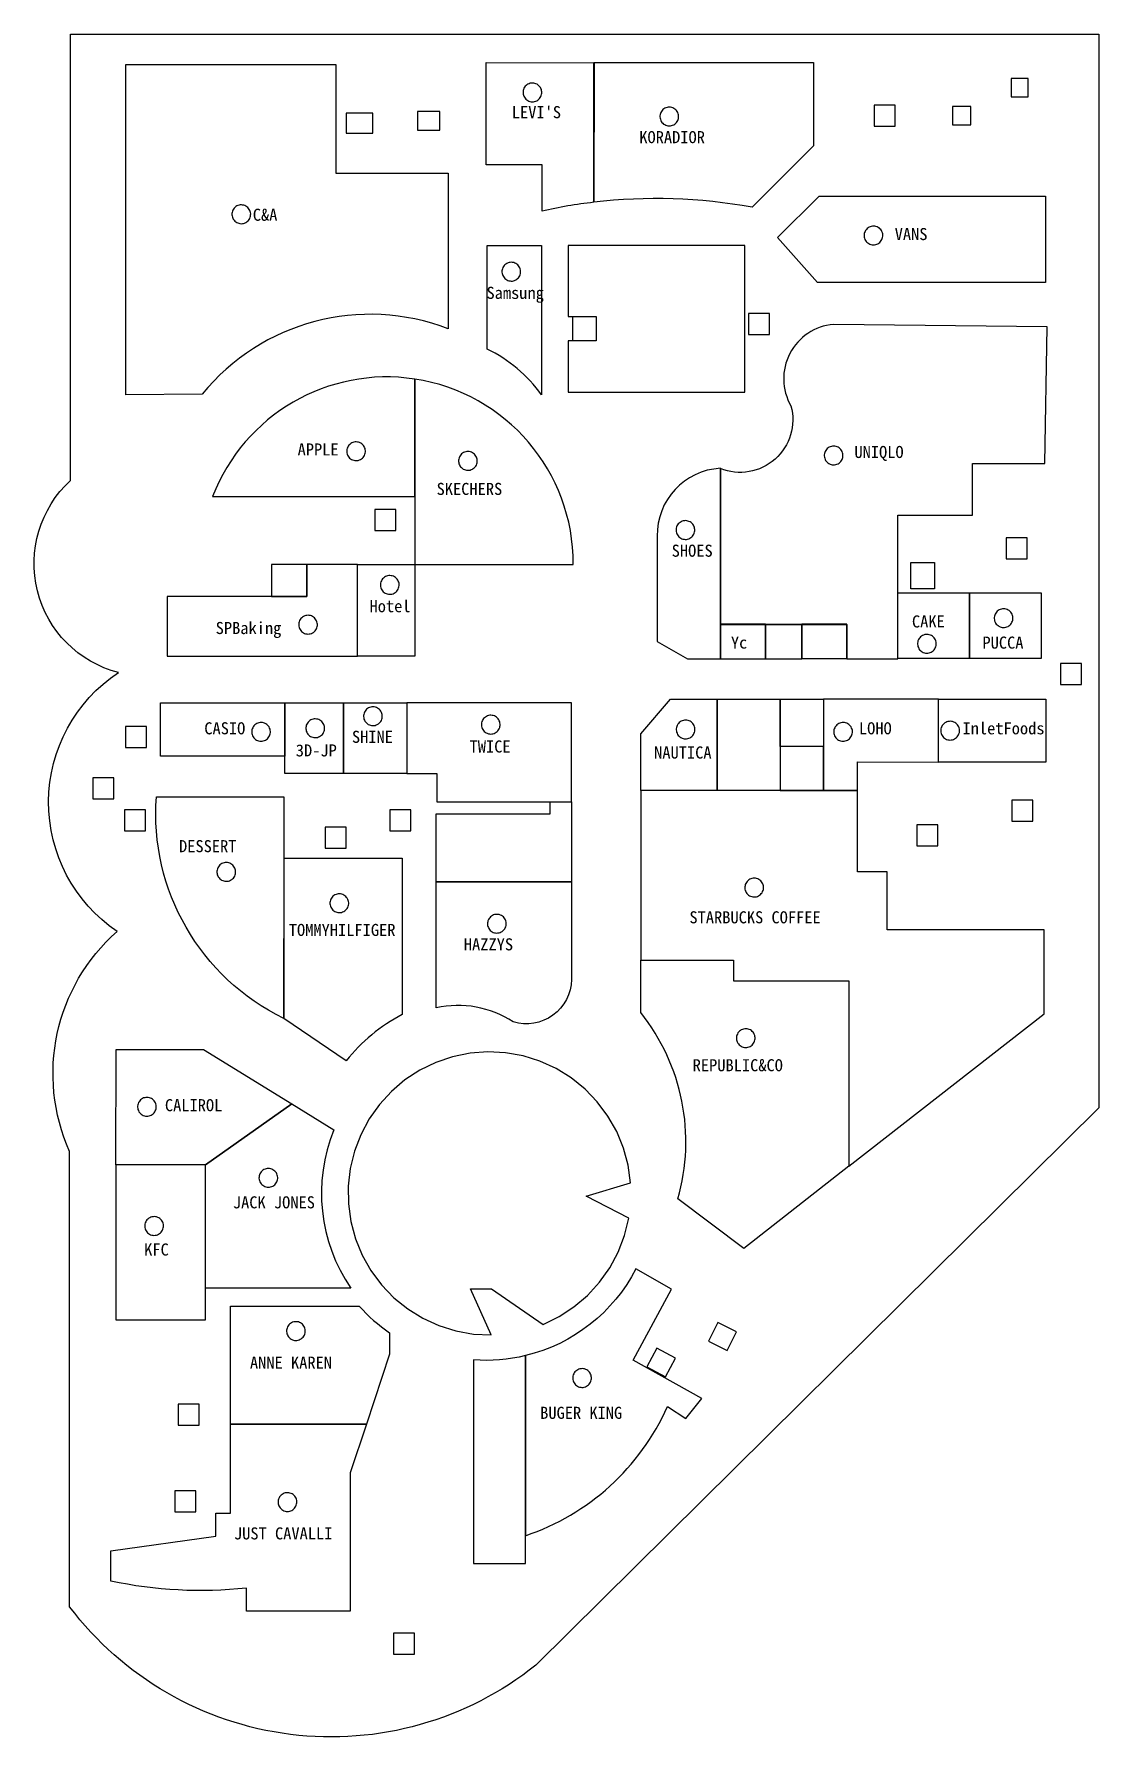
# Model space of a CAD drawing. Header units: millimetres. Extents: x 26 to 203, y -156 to 126.
import ezdxf

# ---------------------------------------------------------------- set-up
doc = ezdxf.new("R2010")
doc.units = ezdxf.units.MM
for name, color, linetype in [('10', 7, 'Continuous'), ('20', 7, 'Continuous'), ('30', 7, 'Continuous'), ('atm', 7, 'Continuous'), ('elevator', 7, 'Continuous'), ('exit', 7, 'Continuous'), ('icon', 7, 'Continuous'), ('wc', 7, 'Continuous')]:
    doc.layers.add(name, color=color, linetype=linetype)
doc.styles.get("Standard").update_dxf_attribs({"font": ''})
doc.styles.get('Standard').set_extended_font_data('SimSun')

msp = doc.modelspace()

# ---------------------------------------------------------------- linework, layer by layer
at = {"color": 254, "true_color": 0xf3ceb1}
for points in [[(94.73, 77.2, 0.323911), (53.94, 66.38), (41.28, 66.28), (41.28, 121.02), (76.11, 121.02), (76.11, 103.01), (94.73, 103.01)], [(118.85, 121.34), (155.32, 121.34), (155.32, 107.53), (145.11, 97.33, 0.075614), (118.85, 98.16)], [(139.85, 28.21), (160.8, 28.21), (160.8, 22.53), (169.28, 22.53), (169.28, 46.33), (181.66, 46.33), (181.66, 54.9), (193.66, 54.9), (194.04, 77.55), (158.61, 77.93, 0.54875), (151.56, 64.42, -0.620542), (139.85, 54.05)], [(89.18, 68.87), (89.18, 38.17), (115.47, 38.17, 0.371756)], [(139.85, 54.08, 0.404034), (129.38, 42.82), (129.38, 25.36), (134.4, 22.53), (139.85, 22.53)], [(87.09, -36.43, 0.101475), (77.79, -44.1), (67.49, -37.09), (67.51, -10.52), (87.09, -10.52)], [(92.71, -14.46), (115.16, -14.46), (115.16, -30.61, -0.50027), (105.51, -37.64, 0.201508), (92.71, -35.33)], [(54.5, -61.35), (68.77, -51.24), (75.77, -55.56, 0.251607), (78.56, -81.77), (54.5, -81.77)], [(79.98, -84.76, 0.059296), (85, -89.17), (85, -92.72), (81.15, -104.29), (58.63, -104.29), (58.63, -84.76)], [(98.93, -93.66), (98.93, -127.42), (107.53, -127.42), (107.53, -92.95, -0.078252)], [(78.45, -135.3), (61.28, -135.3), (61.28, -131.47, -0.079934), (38.76, -130.31), (38.76, -125.32), (56.19, -122.87), (56.19, -119.05), (58.63, -119.05), (58.63, -104.29), (81.15, -104.29), (78.45, -112.38)]]:
    msp.add_lwpolyline(points, format="xyb", close=True, dxfattribs=at)
at = {"color": 254, "true_color": 0xdedccc}
for points in [[(110.28, 104.38), (101.04, 104.38), (101.04, 121.31), (118.91, 121.26), (118.85, 98.16, 0.028401), (110.28, 96.7)], [(134.12, -103.39), (136.78, -100.07), (125.37, -93.71), (131.74, -81.92), (125.86, -78.56, -0.218295), (107.53, -92.95), (107.53, -122.79, 0.210033), (131.07, -101.4)]]:
    msp.add_lwpolyline(points, format="xyb", close=True, dxfattribs=at)
at = {"color": 254, "true_color": 0xf3ceb1}
for points in [[(155.95, 84.9), (149.33, 92.34), (156.25, 99.19), (193.76, 99.19), (193.76, 84.9)], [(181.16, 33.46), (193.05, 33.46), (193.05, 22.57), (181.16, 22.57)], [(47.02, 15.2), (67.63, 15.2), (67.63, 6.41), (47.02, 6.41)], [(77.35, 15.2), (87.85, 15.2), (87.85, 3.52), (77.35, 3.52)], [(87.85, 15.2), (87.85, 3.52), (92.84, 3.52), (92.84, -1.2), (115.16, -1.2), (115.16, 15.2)], [(139.35, 15.81), (139.35, 0.68), (126.66, 0.68), (126.66, 10.09), (131.57, 15.81)], [(162.6, 0.68), (162.6, 5.46), (176.02, 5.39), (176.02, 15.81), (156.95, 15.81), (156.95, 0.68)]]:
    msp.add_lwpolyline(points, close=True, dxfattribs=at)
at = {"color": 254, "true_color": 0xc5dfc6}
for points in [[(101.19, 73.83), (101.19, 90.99), (110.2, 90.99), (110.2, 66.26, 0.123723)], [(55.66, 49.4), (89.18, 49.4), (89.18, 68.87, 0.352125)]]:
    msp.add_lwpolyline(points, format="xyb", close=True, dxfattribs=at)
at = {"color": 254, "true_color": 0xf3d1cf}
for points in [[(48.14, 22.94), (79.66, 22.94), (79.66, 38.17), (71.28, 38.17), (71.28, 32.82), (48.14, 32.82)], [(169.28, 33.46), (181.16, 33.46), (181.16, 22.57), (169.28, 22.57)], [(39.61, -61.36), (39.68, -42.22), (54.13, -42.22), (68.77, -51.25), (54.5, -61.36)], [(54.5, -61.36), (39.61, -61.36), (39.61, -87.04), (54.5, -87.04)]]:
    msp.add_lwpolyline(points, close=True, dxfattribs=at)
at = {"color": 254, "true_color": 0xc3dcf1}
for points in [[(65.41, 32.82), (71.28, 32.82), (71.28, 38.17), (65.41, 38.17)], [(79.66, 38.17), (89.18, 38.17), (89.18, 22.94), (79.66, 22.94)], [(176.02, 15.81), (193.81, 15.81), (193.81, 5.39), (176.02, 5.39)], [(149.78, 0.68), (156.95, 0.68), (156.95, 8), (149.78, 8)]]:
    msp.add_lwpolyline(points, close=True, dxfattribs=at)
at = {"color": 254, "true_color": 0xd3d6f3}
for points in [[(139.85, 22.53), (147.33, 22.53), (147.33, 28.25), (139.85, 28.25)], [(153.36, 22.57), (160.8, 22.57), (160.8, 28.25), (153.36, 28.25)], [(67.63, 15.2), (77.35, 15.2), (77.35, 3.52), (67.63, 3.52)]]:
    msp.add_lwpolyline(points, close=True, dxfattribs=at)
at = {"color": 254, "true_color": 0xdedccc}
for points in [[(147.33, 22.53), (153.36, 22.53), (153.36, 28.21), (147.33, 28.21)], [(139.35, 15.81), (149.78, 15.81), (149.78, 0.68), (139.35, 0.68)], [(126.66, -27.44), (142.03, -27.44), (142.03, -30.87), (161.18, -30.87), (161.18, -61.57), (193.53, -36.29), (193.53, -22.38), (167.51, -22.38), (167.51, -12.81), (162.6, -12.81), (162.6, 0.68), (126.66, 0.68)], [(115.16, -14.46), (92.71, -14.46), (92.71, -3.17), (111.61, -3.17), (111.61, -1.21), (115.16, -1.2)]]:
    msp.add_lwpolyline(points, close=True, dxfattribs=at)
at = {"color": 41}
msp.add_lwpolyline([(156.95, 8), (149.78, 8), (149.78, 15.81), (156.95, 15.81)], close=True, dxfattribs=at)
at = {"color": 254, "true_color": 0xf3d1cf}
msp.add_lwpolyline([(67.49, -37.09, -0.30731), (46.33, -0.34), (67.49, -0.34)], format="xyb", close=True, dxfattribs=at)
at = {"color": 254, "true_color": 0xd3d6f3}
msp.add_lwpolyline([(142.03, -30.87), (161.18, -30.87), (161.18, -61.57), (143.75, -75.2), (132.81, -66.99, 0.242172), (126.66, -36.11), (126.66, -27.44), (142.03, -27.44)], format="xyb", close=True, dxfattribs=at)
at = {"layer": '10', "color": 7, "true_color": 0xefefef}
msp.add_lwpolyline([(202.63, 126.04), (202.63, -51.87), (109.26, -144.22, -0.422502), (31.95, -134.56), (31.95, -59.11, -0.328469), (39.83, -22.65, -0.53549), (40.06, 20.24, -0.595456), (32.1, 52.06), (32.1, 126.04)], format="xyb", close=True, dxfattribs=at)
at = {"layer": '20', "color": 0}
msp.add_lwpolyline([(114.64, 75.23), (114.64, 66.68), (143.89, 66.68), (143.89, 91), (114.64, 91), (114.64, 79.25), (119.26, 79.25), (119.26, 75.23)], close=True, dxfattribs=at)
at = {"layer": '30', "color": 255}
msp.add_lwpolyline([(113.1, -86.48), (115.57, -84.88), (117.81, -82.97), (119.8, -80.8), (121.51, -78.4), (122.9, -75.8), (123.95, -73.05), (124.65, -70.19), (117.6, -66.52), (124.94, -64.32), (124.54, -61.41), (123.78, -58.56), (122.66, -55.84), (121.21, -53.28), (119.45, -50.91), (117.41, -48.79), (115.12, -46.94), (112.62, -45.39), (109.94, -44.17), (107.13, -43.29), (104.23, -42.78), (101.29, -42.63), (98.35, -42.85), (95.46, -43.43), (92.67, -44.37), (90.03, -45.66), (87.56, -47.27), (85.31, -49.17), (83.32, -51.34), (81.62, -53.74), (80.23, -56.34), (79.18, -59.09), (78.48, -61.95), (78.15, -64.88), (78.18, -67.82), (78.58, -70.74), (79.35, -73.58), (80.47, -76.3), (81.92, -78.87), (83.67, -81.23), (85.72, -83.35), (88.01, -85.2), (90.51, -86.75), (93.19, -87.97), (96, -88.85), (98.9, -89.37), (101.84, -89.52), (98.44, -81.91), (101.92, -81.91), (110.45, -87.77)], close=True, dxfattribs=at)
at = {"layer": 'atm', "color": 41}
for points in [[(178.37, 111.02), (181.38, 111.02), (181.38, 114.04), (178.37, 114.04)], [(171.43, 38.45), (175.37, 38.45), (175.37, 34.12), (171.43, 34.12)], [(35.78, -0.7), (39.26, -0.7), (39.26, 2.78), (35.78, 2.78)]]:
    msp.add_lwpolyline(points, close=True, dxfattribs=at)
at = {"layer": 'elevator', "color": 41}
for points in [[(77.8, 109.64), (82.24, 109.64), (82.24, 112.91), (77.8, 112.91)], [(144.51, 76.25), (147.99, 76.25), (147.99, 79.73), (144.51, 79.73)], [(82.56, 43.8), (86.04, 43.8), (86.04, 47.27), (82.56, 47.27)], [(41.24, 7.84), (44.71, 7.84), (44.71, 11.31), (41.24, 11.31)], [(49.4, -118.84), (52.88, -118.84), (52.88, -115.36), (49.4, -115.36)]]:
    msp.add_lwpolyline(points, close=True, dxfattribs=at)
at = {"layer": 'exit', "color": 41}
for points in [[(165.38, 110.79), (168.86, 110.79), (168.86, 114.27), (165.38, 114.27)], [(115.39, 79.25), (119.26, 79.25), (119.26, 75.23), (115.39, 75.23)], [(196.27, 18.26), (199.74, 18.26), (199.74, 21.73), (196.27, 21.73)], [(41.05, -5.97), (44.53, -5.97), (44.53, -2.49), (41.05, -2.49)], [(74.31, -8.87), (77.79, -8.87), (77.79, -5.4), (74.31, -5.4)], [(172.41, -8.5), (175.89, -8.5), (175.89, -5.02), (172.41, -5.02)], [(137.87, -90.57), (140.98, -92.12), (142.54, -89.01), (139.42, -87.46)], [(85.65, -142.41), (89.13, -142.41), (89.13, -138.93), (85.65, -138.93)]]:
    msp.add_lwpolyline(points, close=True, dxfattribs=at)
at = {"layer": 'icon', "color": 1}
for points in [[(110.01, 117.19), (109.89, 117.35), (109.76, 117.49), (109.61, 117.62), (109.45, 117.72), (109.27, 117.81), (109.09, 117.87), (108.9, 117.91), (108.7, 117.92), (108.51, 117.92), (108.32, 117.88), (108.13, 117.82), (107.95, 117.74), (107.79, 117.64), (107.64, 117.52), (107.5, 117.38), (107.38, 117.22), (107.29, 117.05), (107.21, 116.87), (107.16, 116.68), (107.14, 116.49), (107.13, 116.3), (107.16, 116.1), (107.2, 115.91), (107.27, 115.73), (107.36, 115.56), (107.47, 115.4), (107.61, 115.26), (107.75, 115.13), (107.92, 115.02), (108.09, 114.94), (108.28, 114.87), (108.47, 114.83), (108.66, 114.82), (108.86, 114.83), (109.05, 114.86), (109.24, 114.92), (109.41, 115), (109.58, 115.1), (109.73, 115.23), (109.87, 115.37), (109.98, 115.52), (110.08, 115.69), (110.15, 115.87), (110.2, 116.06), (110.23, 116.25), (110.23, 116.45), (110.21, 116.64), (110.17, 116.83), (110.1, 117.01)], [(132.7, 113.19), (132.59, 113.35), (132.46, 113.5), (132.31, 113.62), (132.15, 113.73), (131.97, 113.81), (131.79, 113.88), (131.6, 113.92), (131.4, 113.93), (131.21, 113.92), (131.02, 113.89), (130.83, 113.83), (130.65, 113.75), (130.49, 113.65), (130.33, 113.52), (130.2, 113.38), (130.08, 113.23), (129.99, 113.06), (129.91, 112.88), (129.86, 112.69), (129.83, 112.5), (129.83, 112.3), (129.85, 112.11), (129.9, 111.92), (129.97, 111.74), (130.06, 111.56), (130.17, 111.4), (130.3, 111.26), (130.45, 111.13), (130.62, 111.03), (130.79, 110.94), (130.98, 110.88), (131.17, 110.84), (131.36, 110.83), (131.56, 110.84), (131.75, 110.87), (131.93, 110.93), (132.11, 111.01), (132.28, 111.11), (132.43, 111.23), (132.57, 111.37), (132.68, 111.53), (132.78, 111.7), (132.85, 111.88), (132.9, 112.07), (132.93, 112.26), (132.93, 112.45), (132.91, 112.65), (132.87, 112.84), (132.8, 113.02)], [(61.74, 96.99), (61.63, 97.15), (61.49, 97.29), (61.35, 97.42), (61.18, 97.53), (61.01, 97.61), (60.82, 97.67), (60.63, 97.71), (60.44, 97.73), (60.24, 97.72), (60.05, 97.68), (59.86, 97.63), (59.69, 97.55), (59.52, 97.44), (59.37, 97.32), (59.23, 97.18), (59.12, 97.02), (59.02, 96.86), (58.95, 96.67), (58.89, 96.49), (58.87, 96.29), (58.87, 96.1), (58.89, 95.9), (58.93, 95.72), (59, 95.53), (59.09, 95.36), (59.21, 95.2), (59.34, 95.06), (59.49, 94.93), (59.65, 94.82), (59.83, 94.74), (60.01, 94.68), (60.2, 94.64), (60.4, 94.62), (60.59, 94.63), (60.78, 94.67), (60.97, 94.72), (61.15, 94.8), (61.31, 94.91), (61.46, 95.03), (61.6, 95.17), (61.72, 95.33), (61.81, 95.5), (61.89, 95.68), (61.94, 95.86), (61.96, 96.06), (61.97, 96.25), (61.94, 96.45), (61.9, 96.64), (61.83, 96.82)], [(166.56, 93.48), (166.45, 93.63), (166.32, 93.78), (166.17, 93.91), (166.01, 94.01), (165.83, 94.1), (165.65, 94.16), (165.46, 94.2), (165.26, 94.21), (165.07, 94.2), (164.87, 94.17), (164.69, 94.11), (164.51, 94.03), (164.34, 93.93), (164.19, 93.81), (164.06, 93.67), (163.94, 93.51), (163.84, 93.34), (163.77, 93.16), (163.72, 92.97), (163.69, 92.78), (163.69, 92.58), (163.71, 92.39), (163.76, 92.2), (163.83, 92.02), (163.92, 91.85), (164.03, 91.69), (164.16, 91.54), (164.31, 91.42), (164.47, 91.31), (164.65, 91.23), (164.83, 91.16), (165.02, 91.12), (165.22, 91.11), (165.41, 91.12), (165.61, 91.15), (165.79, 91.21), (165.97, 91.29), (166.14, 91.39), (166.29, 91.52), (166.42, 91.66), (166.54, 91.81), (166.64, 91.98), (166.71, 92.16), (166.76, 92.35), (166.79, 92.54), (166.79, 92.74), (166.77, 92.93), (166.72, 93.12), (166.65, 93.3)], [(99.32, 56.12), (99.21, 56.28), (99.08, 56.43), (98.93, 56.55), (98.76, 56.66), (98.59, 56.75), (98.4, 56.81), (98.21, 56.85), (98.02, 56.86), (97.82, 56.85), (97.63, 56.82), (97.45, 56.76), (97.27, 56.68), (97.1, 56.58), (96.95, 56.46), (96.81, 56.32), (96.7, 56.16), (96.6, 55.99), (96.53, 55.81), (96.48, 55.62), (96.45, 55.43), (96.45, 55.23), (96.47, 55.04), (96.51, 54.85), (96.58, 54.67), (96.68, 54.5), (96.79, 54.34), (96.92, 54.19), (97.07, 54.07), (97.23, 53.96), (97.41, 53.87), (97.59, 53.81), (97.78, 53.77), (97.98, 53.76), (98.17, 53.77), (98.36, 53.8), (98.55, 53.86), (98.73, 53.94), (98.89, 54.04), (99.04, 54.16), (99.18, 54.3), (99.3, 54.46), (99.39, 54.63), (99.47, 54.81), (99.52, 55), (99.55, 55.19), (99.55, 55.39), (99.53, 55.58), (99.48, 55.77), (99.41, 55.95)], [(159.95, 57.03), (159.84, 57.19), (159.71, 57.33), (159.56, 57.46), (159.4, 57.56), (159.22, 57.65), (159.04, 57.71), (158.85, 57.75), (158.65, 57.77), (158.46, 57.76), (158.26, 57.72), (158.08, 57.66), (157.9, 57.58), (157.73, 57.48), (157.58, 57.36), (157.45, 57.22), (157.33, 57.06), (157.23, 56.89), (157.16, 56.71), (157.11, 56.52), (157.08, 56.33), (157.08, 56.14), (157.1, 55.94), (157.15, 55.75), (157.22, 55.57), (157.31, 55.4), (157.42, 55.24), (157.55, 55.1), (157.7, 54.97), (157.86, 54.86), (158.04, 54.78), (158.22, 54.71), (158.41, 54.68), (158.61, 54.66), (158.8, 54.67), (159, 54.7), (159.18, 54.76), (159.36, 54.84), (159.53, 54.94), (159.68, 55.07), (159.81, 55.21), (159.93, 55.36), (160.03, 55.53), (160.1, 55.71), (160.15, 55.9), (160.18, 56.09), (160.18, 56.29), (160.16, 56.48), (160.11, 56.67), (160.04, 56.86)], [(135.38, 44.67), (135.27, 44.83), (135.14, 44.97), (134.99, 45.1), (134.83, 45.21), (134.65, 45.29), (134.47, 45.35), (134.28, 45.39), (134.08, 45.41), (133.89, 45.4), (133.69, 45.36), (133.51, 45.31), (133.33, 45.23), (133.17, 45.12), (133.01, 45), (132.88, 44.86), (132.76, 44.71), (132.66, 44.54), (132.59, 44.36), (132.54, 44.17), (132.51, 43.97), (132.51, 43.78), (132.53, 43.59), (132.58, 43.4), (132.65, 43.21), (132.74, 43.04), (132.85, 42.88), (132.98, 42.74), (133.13, 42.61), (133.29, 42.51), (133.47, 42.42), (133.65, 42.36), (133.85, 42.32), (134.04, 42.3), (134.23, 42.31), (134.43, 42.35), (134.61, 42.4), (134.79, 42.49), (134.96, 42.59), (135.11, 42.71), (135.24, 42.85), (135.36, 43.01), (135.46, 43.18), (135.53, 43.36), (135.58, 43.54), (135.61, 43.74), (135.61, 43.93), (135.59, 44.13), (135.54, 44.32), (135.47, 44.5)], [(86.36, 35.57), (86.25, 35.73), (86.11, 35.87), (85.97, 36), (85.8, 36.11), (85.63, 36.19), (85.44, 36.25), (85.25, 36.29), (85.06, 36.31), (84.86, 36.3), (84.67, 36.26), (84.48, 36.21), (84.31, 36.13), (84.14, 36.02), (83.99, 35.9), (83.85, 35.76), (83.74, 35.6), (83.64, 35.44), (83.57, 35.25), (83.52, 35.07), (83.49, 34.87), (83.49, 34.68), (83.51, 34.48), (83.55, 34.3), (83.62, 34.11), (83.71, 33.94), (83.83, 33.78), (83.96, 33.64), (84.11, 33.51), (84.27, 33.4), (84.45, 33.32), (84.63, 33.26), (84.82, 33.22), (85.02, 33.2), (85.21, 33.21), (85.4, 33.25), (85.59, 33.3), (85.77, 33.38), (85.93, 33.49), (86.08, 33.61), (86.22, 33.75), (86.34, 33.91), (86.43, 34.08), (86.51, 34.26), (86.56, 34.44), (86.58, 34.64), (86.59, 34.83), (86.57, 35.03), (86.52, 35.22), (86.45, 35.4)], [(188.14, 30.07), (188.03, 30.22), (187.89, 30.37), (187.75, 30.5), (187.58, 30.6), (187.41, 30.69), (187.22, 30.75), (187.03, 30.79), (186.84, 30.8), (186.64, 30.79), (186.45, 30.76), (186.26, 30.7), (186.09, 30.62), (185.92, 30.52), (185.77, 30.4), (185.63, 30.26), (185.52, 30.1), (185.42, 29.93), (185.35, 29.75), (185.29, 29.56), (185.27, 29.37), (185.27, 29.17), (185.29, 28.98), (185.33, 28.79), (185.4, 28.61), (185.49, 28.44), (185.61, 28.28), (185.74, 28.13), (185.89, 28.01), (186.05, 27.9), (186.23, 27.82), (186.41, 27.75), (186.6, 27.71), (186.8, 27.7), (186.99, 27.71), (187.18, 27.74), (187.37, 27.8), (187.55, 27.88), (187.71, 27.98), (187.86, 28.11), (188, 28.25), (188.12, 28.4), (188.21, 28.57), (188.29, 28.75), (188.34, 28.94), (188.36, 29.13), (188.37, 29.33), (188.34, 29.52), (188.3, 29.71), (188.23, 29.89)], [(83.57, 13.82), (83.45, 13.98), (83.32, 14.12), (83.17, 14.25), (83.01, 14.35), (82.84, 14.44), (82.65, 14.5), (82.46, 14.54), (82.27, 14.56), (82.07, 14.55), (81.88, 14.51), (81.69, 14.45), (81.52, 14.37), (81.35, 14.27), (81.2, 14.15), (81.06, 14.01), (80.95, 13.85), (80.85, 13.68), (80.77, 13.5), (80.72, 13.31), (80.7, 13.12), (80.69, 12.93), (80.72, 12.73), (80.76, 12.54), (80.83, 12.36), (80.92, 12.19), (81.04, 12.03), (81.17, 11.89), (81.32, 11.76), (81.48, 11.65), (81.65, 11.57), (81.84, 11.5), (82.03, 11.47), (82.22, 11.45), (82.42, 11.46), (82.61, 11.49), (82.8, 11.55), (82.97, 11.63), (83.14, 11.73), (83.29, 11.86), (83.43, 12), (83.54, 12.15), (83.64, 12.32), (83.71, 12.5), (83.77, 12.69), (83.79, 12.88), (83.8, 13.08), (83.77, 13.27), (83.73, 13.46), (83.66, 13.64)], [(103.11, 12.42), (103, 12.58), (102.86, 12.72), (102.72, 12.85), (102.55, 12.96), (102.38, 13.04), (102.19, 13.1), (102, 13.14), (101.81, 13.16), (101.61, 13.15), (101.42, 13.11), (101.23, 13.06), (101.06, 12.98), (100.89, 12.87), (100.74, 12.75), (100.6, 12.61), (100.49, 12.46), (100.39, 12.29), (100.32, 12.11), (100.26, 11.92), (100.24, 11.72), (100.23, 11.53), (100.26, 11.34), (100.3, 11.15), (100.37, 10.96), (100.46, 10.79), (100.58, 10.63), (100.71, 10.49), (100.86, 10.36), (101.02, 10.26), (101.19, 10.17), (101.38, 10.11), (101.57, 10.07), (101.76, 10.05), (101.96, 10.06), (102.15, 10.1), (102.34, 10.15), (102.52, 10.24), (102.68, 10.34), (102.83, 10.46), (102.97, 10.6), (103.09, 10.76), (103.18, 10.93), (103.26, 11.11), (103.31, 11.29), (103.33, 11.49), (103.34, 11.68), (103.31, 11.88), (103.27, 12.07), (103.2, 12.25)], [(135.41, 11.62), (135.3, 11.78), (135.17, 11.92), (135.02, 12.05), (134.85, 12.16), (134.68, 12.24), (134.49, 12.31), (134.3, 12.35), (134.11, 12.36), (133.91, 12.35), (133.72, 12.32), (133.54, 12.26), (133.36, 12.18), (133.19, 12.08), (133.04, 11.95), (132.9, 11.81), (132.79, 11.66), (132.69, 11.49), (132.62, 11.31), (132.57, 11.12), (132.54, 10.93), (132.54, 10.73), (132.56, 10.54), (132.6, 10.35), (132.67, 10.17), (132.77, 9.99), (132.88, 9.83), (133.01, 9.69), (133.16, 9.56), (133.32, 9.46), (133.5, 9.37), (133.68, 9.31), (133.87, 9.27), (134.07, 9.26), (134.26, 9.26), (134.45, 9.3), (134.64, 9.36), (134.82, 9.44), (134.98, 9.54), (135.14, 9.66), (135.27, 9.8), (135.39, 9.96), (135.48, 10.13), (135.56, 10.31), (135.61, 10.5), (135.64, 10.69), (135.64, 10.88), (135.62, 11.08), (135.57, 11.27), (135.5, 11.45)], [(161.53, 11.22), (161.42, 11.38), (161.29, 11.53), (161.14, 11.65), (160.97, 11.76), (160.8, 11.84), (160.61, 11.91), (160.42, 11.95), (160.23, 11.96), (160.03, 11.95), (159.84, 11.92), (159.66, 11.86), (159.48, 11.78), (159.31, 11.68), (159.16, 11.55), (159.03, 11.41), (158.91, 11.26), (158.81, 11.09), (158.74, 10.91), (158.69, 10.72), (158.66, 10.53), (158.66, 10.33), (158.68, 10.14), (158.73, 9.95), (158.79, 9.77), (158.89, 9.59), (159, 9.43), (159.13, 9.29), (159.28, 9.16), (159.44, 9.06), (159.62, 8.97), (159.8, 8.91), (159.99, 8.87), (160.19, 8.86), (160.38, 8.87), (160.57, 8.9), (160.76, 8.96), (160.94, 9.04), (161.1, 9.14), (161.26, 9.26), (161.39, 9.4), (161.51, 9.56), (161.6, 9.73), (161.68, 9.91), (161.73, 10.1), (161.76, 10.29), (161.76, 10.49), (161.74, 10.68), (161.69, 10.87), (161.62, 11.05)], [(179.28, 11.42), (179.16, 11.58), (179.03, 11.73), (178.88, 11.85), (178.72, 11.96), (178.55, 12.04), (178.36, 12.11), (178.17, 12.15), (177.98, 12.16), (177.78, 12.15), (177.59, 12.12), (177.4, 12.06), (177.22, 11.98), (177.06, 11.88), (176.91, 11.75), (176.77, 11.61), (176.65, 11.46), (176.56, 11.29), (176.48, 11.11), (176.43, 10.92), (176.41, 10.73), (176.4, 10.53), (176.43, 10.34), (176.47, 10.15), (176.54, 9.97), (176.63, 9.79), (176.75, 9.63), (176.88, 9.49), (177.03, 9.36), (177.19, 9.26), (177.36, 9.17), (177.55, 9.11), (177.74, 9.07), (177.93, 9.06), (178.13, 9.07), (178.32, 9.1), (178.51, 9.16), (178.68, 9.24), (178.85, 9.34), (179, 9.46), (179.14, 9.6), (179.25, 9.76), (179.35, 9.93), (179.42, 10.11), (179.48, 10.3), (179.5, 10.49), (179.51, 10.68), (179.48, 10.88), (179.44, 11.07), (179.37, 11.25)], [(59.25, -11.99), (59.13, -11.83), (59, -11.68), (58.85, -11.56), (58.69, -11.45), (58.52, -11.36), (58.33, -11.3), (58.14, -11.26), (57.95, -11.25), (57.75, -11.26), (57.56, -11.29), (57.37, -11.35), (57.2, -11.43), (57.03, -11.53), (56.88, -11.65), (56.74, -11.79), (56.63, -11.95), (56.53, -12.12), (56.46, -12.3), (56.4, -12.49), (56.38, -12.68), (56.37, -12.88), (56.4, -13.07), (56.44, -13.26), (56.51, -13.44), (56.6, -13.61), (56.72, -13.77), (56.85, -13.92), (57, -14.04), (57.16, -14.15), (57.33, -14.24), (57.52, -14.3), (57.71, -14.34), (57.9, -14.35), (58.1, -14.34), (58.29, -14.31), (58.48, -14.25), (58.65, -14.17), (58.82, -14.07), (58.97, -13.95), (59.11, -13.81), (59.22, -13.65), (59.32, -13.48), (59.4, -13.3), (59.45, -13.11), (59.47, -12.92), (59.48, -12.72), (59.45, -12.53), (59.41, -12.34), (59.34, -12.16)], [(146.78, -14.58), (146.67, -14.42), (146.54, -14.28), (146.39, -14.15), (146.23, -14.04), (146.05, -13.96), (145.87, -13.9), (145.67, -13.86), (145.48, -13.84), (145.29, -13.85), (145.09, -13.89), (144.91, -13.94), (144.73, -14.02), (144.56, -14.13), (144.41, -14.25), (144.28, -14.39), (144.16, -14.54), (144.06, -14.71), (143.99, -14.89), (143.94, -15.08), (143.91, -15.28), (143.91, -15.47), (143.93, -15.66), (143.98, -15.85), (144.05, -16.04), (144.14, -16.21), (144.25, -16.37), (144.38, -16.51), (144.53, -16.64), (144.69, -16.74), (144.87, -16.83), (145.05, -16.89), (145.24, -16.93), (145.44, -16.95), (145.63, -16.94), (145.83, -16.9), (146.01, -16.85), (146.19, -16.76), (146.36, -16.66), (146.51, -16.54), (146.64, -16.4), (146.76, -16.24), (146.86, -16.07), (146.93, -15.89), (146.98, -15.71), (147.01, -15.51), (147.01, -15.32), (146.99, -15.12), (146.94, -14.93), (146.87, -14.75)], [(77.99, -17.17), (77.88, -17.01), (77.75, -16.87), (77.6, -16.74), (77.43, -16.64), (77.26, -16.55), (77.07, -16.49), (76.88, -16.45), (76.69, -16.44), (76.49, -16.45), (76.3, -16.48), (76.12, -16.54), (75.94, -16.62), (75.77, -16.72), (75.62, -16.84), (75.49, -16.98), (75.37, -17.14), (75.27, -17.31), (75.2, -17.49), (75.15, -17.68), (75.12, -17.87), (75.12, -18.07), (75.14, -18.26), (75.19, -18.45), (75.25, -18.63), (75.35, -18.8), (75.46, -18.96), (75.59, -19.11), (75.74, -19.23), (75.9, -19.34), (76.08, -19.42), (76.26, -19.49), (76.45, -19.53), (76.65, -19.54), (76.84, -19.53), (77.03, -19.5), (77.22, -19.44), (77.4, -19.36), (77.56, -19.26), (77.72, -19.13), (77.85, -18.99), (77.97, -18.84), (78.06, -18.67), (78.14, -18.49), (78.19, -18.3), (78.22, -18.11), (78.22, -17.91), (78.2, -17.72), (78.15, -17.53), (78.08, -17.35)], [(104.11, -20.57), (104, -20.41), (103.87, -20.26), (103.72, -20.14), (103.56, -20.03), (103.38, -19.95), (103.2, -19.88), (103, -19.84), (102.81, -19.83), (102.62, -19.84), (102.42, -19.87), (102.24, -19.93), (102.06, -20.01), (101.89, -20.11), (101.74, -20.24), (101.61, -20.38), (101.49, -20.53), (101.39, -20.7), (101.32, -20.88), (101.27, -21.07), (101.24, -21.26), (101.24, -21.46), (101.26, -21.65), (101.31, -21.84), (101.38, -22.02), (101.47, -22.2), (101.58, -22.35), (101.71, -22.5), (101.86, -22.62), (102.02, -22.73), (102.2, -22.82), (102.38, -22.88), (102.57, -22.92), (102.77, -22.93), (102.96, -22.92), (103.15, -22.89), (103.34, -22.83), (103.52, -22.75), (103.68, -22.65), (103.84, -22.53), (103.97, -22.39), (104.09, -22.23), (104.18, -22.06), (104.26, -21.88), (104.31, -21.69), (104.34, -21.5), (104.34, -21.3), (104.32, -21.11), (104.27, -20.92), (104.2, -20.74)], [(145.39, -39.53), (145.27, -39.37), (145.14, -39.22), (144.99, -39.1), (144.83, -38.99), (144.65, -38.9), (144.47, -38.84), (144.28, -38.8), (144.08, -38.79), (143.89, -38.8), (143.7, -38.83), (143.51, -38.89), (143.33, -38.97), (143.17, -39.07), (143.02, -39.19), (142.88, -39.33), (142.76, -39.49), (142.67, -39.66), (142.59, -39.84), (142.54, -40.03), (142.52, -40.22), (142.51, -40.42), (142.53, -40.61), (142.58, -40.8), (142.65, -40.98), (142.74, -41.15), (142.85, -41.31), (142.99, -41.46), (143.13, -41.58), (143.3, -41.69), (143.47, -41.78), (143.66, -41.84), (143.85, -41.88), (144.04, -41.89), (144.24, -41.88), (144.43, -41.85), (144.62, -41.79), (144.79, -41.71), (144.96, -41.61), (145.11, -41.49), (145.25, -41.35), (145.36, -41.19), (145.46, -41.02), (145.53, -40.84), (145.58, -40.65), (145.61, -40.46), (145.61, -40.26), (145.59, -40.07), (145.55, -39.88), (145.48, -39.7)], [(46.09, -50.9), (45.97, -50.74), (45.84, -50.6), (45.69, -50.47), (45.53, -50.36), (45.36, -50.28), (45.17, -50.22), (44.98, -50.18), (44.79, -50.16), (44.59, -50.17), (44.4, -50.21), (44.21, -50.26), (44.04, -50.34), (43.87, -50.45), (43.72, -50.57), (43.58, -50.71), (43.47, -50.87), (43.37, -51.03), (43.3, -51.22), (43.24, -51.4), (43.22, -51.6), (43.21, -51.79), (43.24, -51.99), (43.28, -52.17), (43.35, -52.36), (43.44, -52.53), (43.56, -52.69), (43.69, -52.83), (43.84, -52.96), (44, -53.07), (44.17, -53.15), (44.36, -53.21), (44.55, -53.25), (44.74, -53.27), (44.94, -53.26), (45.13, -53.22), (45.32, -53.17), (45.49, -53.09), (45.66, -52.98), (45.81, -52.86), (45.95, -52.72), (46.06, -52.56), (46.16, -52.39), (46.24, -52.21), (46.29, -52.03), (46.31, -51.83), (46.32, -51.64), (46.29, -51.44), (46.25, -51.25), (46.18, -51.07)], [(66.23, -62.67), (66.11, -62.52), (65.98, -62.37), (65.83, -62.25), (65.67, -62.14), (65.49, -62.05), (65.31, -61.99), (65.12, -61.95), (64.92, -61.94), (64.73, -61.95), (64.54, -61.98), (64.35, -62.04), (64.17, -62.12), (64.01, -62.22), (63.86, -62.34), (63.72, -62.48), (63.6, -62.64), (63.51, -62.81), (63.43, -62.99), (63.38, -63.18), (63.36, -63.37), (63.35, -63.57), (63.38, -63.76), (63.42, -63.95), (63.49, -64.13), (63.58, -64.3), (63.69, -64.46), (63.83, -64.61), (63.97, -64.73), (64.14, -64.84), (64.31, -64.92), (64.5, -64.99), (64.69, -65.03), (64.88, -65.04), (65.08, -65.03), (65.27, -65), (65.46, -64.94), (65.63, -64.86), (65.8, -64.76), (65.95, -64.64), (66.09, -64.49), (66.2, -64.34), (66.3, -64.17), (66.37, -63.99), (66.43, -63.8), (66.45, -63.61), (66.45, -63.41), (66.43, -63.22), (66.39, -63.03), (66.32, -62.85)], [(70.79, -88.07), (70.68, -87.91), (70.55, -87.76), (70.4, -87.64), (70.24, -87.53), (70.06, -87.44), (69.88, -87.38), (69.68, -87.34), (69.49, -87.33), (69.3, -87.34), (69.1, -87.37), (68.92, -87.43), (68.74, -87.51), (68.57, -87.61), (68.42, -87.73), (68.29, -87.87), (68.17, -88.03), (68.07, -88.2), (68, -88.38), (67.95, -88.57), (67.92, -88.76), (67.92, -88.96), (67.94, -89.15), (67.99, -89.34), (68.06, -89.52), (68.15, -89.69), (68.26, -89.85), (68.39, -90), (68.54, -90.12), (68.7, -90.23), (68.88, -90.32), (69.06, -90.38), (69.25, -90.42), (69.45, -90.43), (69.64, -90.42), (69.84, -90.39), (70.02, -90.33), (70.2, -90.25), (70.37, -90.15), (70.52, -90.03), (70.65, -89.89), (70.77, -89.73), (70.87, -89.56), (70.94, -89.38), (70.99, -89.19), (71.02, -89), (71.02, -88.8), (71, -88.61), (70.95, -88.42), (70.88, -88.24)], [(69.4, -116.4), (69.28, -116.25), (69.15, -116.1), (69, -115.97), (68.84, -115.87), (68.66, -115.78), (68.48, -115.72), (68.29, -115.68), (68.09, -115.67), (67.9, -115.68), (67.71, -115.71), (67.52, -115.77), (67.34, -115.85), (67.18, -115.95), (67.03, -116.07), (66.89, -116.21), (66.77, -116.37), (66.68, -116.54), (66.6, -116.72), (66.55, -116.91), (66.53, -117.1), (66.52, -117.3), (66.54, -117.49), (66.59, -117.68), (66.66, -117.86), (66.75, -118.03), (66.86, -118.19), (67, -118.34), (67.14, -118.46), (67.31, -118.57), (67.48, -118.65), (67.67, -118.72), (67.86, -118.76), (68.05, -118.77), (68.25, -118.76), (68.44, -118.73), (68.63, -118.67), (68.8, -118.59), (68.97, -118.49), (69.12, -118.36), (69.26, -118.22), (69.37, -118.07), (69.47, -117.9), (69.54, -117.72), (69.59, -117.53), (69.62, -117.34), (69.62, -117.14), (69.6, -116.95), (69.56, -116.76), (69.49, -116.58)]]:
    msp.add_lwpolyline(points, close=True, dxfattribs=at)
at = {"layer": 'icon', "color": 2}
for points in [[(106.51, 87.48), (106.4, 87.64), (106.27, 87.78), (106.12, 87.91), (105.96, 88.01), (105.78, 88.1), (105.6, 88.16), (105.41, 88.2), (105.21, 88.22), (105.02, 88.21), (104.83, 88.17), (104.64, 88.12), (104.46, 88.04), (104.3, 87.93), (104.14, 87.81), (104.01, 87.67), (103.89, 87.51), (103.8, 87.34), (103.72, 87.16), (103.67, 86.98), (103.64, 86.78), (103.64, 86.59), (103.66, 86.39), (103.71, 86.2), (103.78, 86.02), (103.87, 85.85), (103.98, 85.69), (104.11, 85.55), (104.26, 85.42), (104.43, 85.31), (104.6, 85.23), (104.79, 85.17), (104.98, 85.13), (105.17, 85.11), (105.37, 85.12), (105.56, 85.16), (105.74, 85.21), (105.92, 85.29), (106.09, 85.4), (106.24, 85.52), (106.37, 85.66), (106.49, 85.82), (106.59, 85.98), (106.66, 86.17), (106.71, 86.35), (106.74, 86.55), (106.74, 86.74), (106.72, 86.93), (106.67, 87.12), (106.61, 87.31)], [(80.78, 57.72), (80.66, 57.88), (80.53, 58.02), (80.38, 58.15), (80.22, 58.26), (80.04, 58.34), (79.86, 58.41), (79.67, 58.44), (79.47, 58.46), (79.28, 58.45), (79.09, 58.42), (78.9, 58.36), (78.72, 58.28), (78.56, 58.18), (78.41, 58.05), (78.27, 57.91), (78.15, 57.76), (78.06, 57.59), (77.98, 57.41), (77.93, 57.22), (77.91, 57.03), (77.9, 56.83), (77.92, 56.64), (77.97, 56.45), (78.04, 56.26), (78.13, 56.09), (78.24, 55.93), (78.38, 55.79), (78.52, 55.66), (78.69, 55.56), (78.86, 55.47), (79.05, 55.41), (79.24, 55.37), (79.43, 55.35), (79.63, 55.36), (79.82, 55.4), (80.01, 55.46), (80.18, 55.54), (80.35, 55.64), (80.5, 55.76), (80.64, 55.9), (80.75, 56.06), (80.85, 56.23), (80.92, 56.41), (80.97, 56.6), (81, 56.79), (81, 56.98), (80.98, 57.18), (80.94, 57.37), (80.87, 57.55)]]:
    msp.add_lwpolyline(points, close=True, dxfattribs=at)
at = {"layer": 'icon', "color": 3}
for points in [[(72.8, 28.98), (72.69, 29.14), (72.56, 29.29), (72.41, 29.41), (72.24, 29.52), (72.07, 29.61), (71.88, 29.67), (71.69, 29.71), (71.5, 29.72), (71.3, 29.71), (71.11, 29.68), (70.93, 29.62), (70.75, 29.54), (70.58, 29.44), (70.43, 29.32), (70.29, 29.18), (70.18, 29.02), (70.08, 28.85), (70.01, 28.67), (69.96, 28.48), (69.93, 28.29), (69.93, 28.09), (69.95, 27.9), (69.99, 27.71), (70.06, 27.53), (70.16, 27.36), (70.27, 27.2), (70.4, 27.05), (70.55, 26.93), (70.71, 26.82), (70.89, 26.73), (71.07, 26.67), (71.26, 26.63), (71.46, 26.62), (71.65, 26.63), (71.84, 26.66), (72.03, 26.72), (72.21, 26.8), (72.37, 26.9), (72.53, 27.02), (72.66, 27.16), (72.78, 27.32), (72.87, 27.49), (72.95, 27.67), (73, 27.86), (73.03, 28.05), (73.03, 28.25), (73.01, 28.44), (72.96, 28.63), (72.89, 28.81)], [(175.42, 25.82), (175.3, 25.98), (175.17, 26.12), (175.02, 26.25), (174.86, 26.36), (174.69, 26.44), (174.5, 26.51), (174.31, 26.55), (174.12, 26.56), (173.92, 26.55), (173.73, 26.52), (173.54, 26.46), (173.37, 26.38), (173.2, 26.28), (173.05, 26.15), (172.91, 26.01), (172.8, 25.86), (172.7, 25.69), (172.62, 25.51), (172.57, 25.32), (172.55, 25.13), (172.54, 24.93), (172.57, 24.74), (172.61, 24.55), (172.68, 24.37), (172.77, 24.19), (172.89, 24.03), (173.02, 23.89), (173.17, 23.76), (173.33, 23.66), (173.5, 23.57), (173.69, 23.51), (173.88, 23.47), (174.07, 23.46), (174.27, 23.46), (174.46, 23.5), (174.65, 23.56), (174.82, 23.64), (174.99, 23.74), (175.14, 23.86), (175.28, 24), (175.39, 24.16), (175.49, 24.33), (175.56, 24.51), (175.62, 24.7), (175.64, 24.89), (175.65, 25.08), (175.62, 25.28), (175.58, 25.47), (175.51, 25.65)], [(65.02, 11.22), (64.91, 11.38), (64.78, 11.53), (64.63, 11.65), (64.47, 11.76), (64.29, 11.84), (64.11, 11.91), (63.92, 11.95), (63.72, 11.96), (63.53, 11.95), (63.34, 11.92), (63.15, 11.86), (62.97, 11.78), (62.81, 11.68), (62.65, 11.55), (62.52, 11.41), (62.4, 11.26), (62.31, 11.09), (62.23, 10.91), (62.18, 10.72), (62.15, 10.53), (62.15, 10.33), (62.17, 10.14), (62.22, 9.95), (62.29, 9.77), (62.38, 9.59), (62.49, 9.43), (62.62, 9.29), (62.77, 9.16), (62.94, 9.06), (63.11, 8.97), (63.29, 8.91), (63.49, 8.87), (63.68, 8.86), (63.88, 8.87), (64.07, 8.9), (64.25, 8.96), (64.43, 9.04), (64.6, 9.14), (64.75, 9.26), (64.88, 9.4), (65, 9.56), (65.1, 9.73), (65.17, 9.91), (65.22, 10.1), (65.25, 10.29), (65.25, 10.49), (65.23, 10.68), (65.18, 10.87), (65.11, 11.05)], [(74, 11.82), (73.88, 11.98), (73.75, 12.12), (73.6, 12.25), (73.44, 12.36), (73.26, 12.44), (73.08, 12.51), (72.89, 12.54), (72.69, 12.56), (72.5, 12.55), (72.31, 12.52), (72.12, 12.46), (71.94, 12.38), (71.78, 12.28), (71.63, 12.15), (71.49, 12.01), (71.37, 11.86), (71.28, 11.69), (71.2, 11.51), (71.15, 11.32), (71.13, 11.13), (71.12, 10.93), (71.15, 10.74), (71.19, 10.55), (71.26, 10.36), (71.35, 10.19), (71.46, 10.03), (71.6, 9.89), (71.74, 9.76), (71.91, 9.66), (72.08, 9.57), (72.27, 9.51), (72.46, 9.47), (72.65, 9.45), (72.85, 9.46), (73.04, 9.5), (73.23, 9.56), (73.4, 9.64), (73.57, 9.74), (73.72, 9.86), (73.86, 10), (73.97, 10.16), (74.07, 10.33), (74.14, 10.51), (74.2, 10.7), (74.22, 10.89), (74.22, 11.08), (74.2, 11.28), (74.16, 11.47), (74.09, 11.65)], [(47.28, -70.66), (47.17, -70.5), (47.04, -70.35), (46.89, -70.23), (46.73, -70.12), (46.55, -70.04), (46.37, -69.97), (46.18, -69.93), (45.98, -69.92), (45.79, -69.93), (45.6, -69.96), (45.41, -70.02), (45.23, -70.1), (45.07, -70.2), (44.91, -70.33), (44.78, -70.47), (44.66, -70.62), (44.57, -70.79), (44.49, -70.97), (44.44, -71.16), (44.41, -71.35), (44.41, -71.55), (44.43, -71.74), (44.48, -71.93), (44.55, -72.11), (44.64, -72.29), (44.75, -72.45), (44.88, -72.59), (45.03, -72.72), (45.2, -72.82), (45.37, -72.91), (45.56, -72.97), (45.75, -73.01), (45.94, -73.02), (46.14, -73.01), (46.33, -72.98), (46.51, -72.92), (46.69, -72.84), (46.86, -72.74), (47.01, -72.62), (47.14, -72.48), (47.26, -72.32), (47.36, -72.15), (47.43, -71.97), (47.48, -71.78), (47.51, -71.59), (47.51, -71.39), (47.49, -71.2), (47.44, -71.01), (47.38, -70.83)], [(118.25, -95.85), (118.14, -95.69), (118, -95.55), (117.86, -95.42), (117.69, -95.31), (117.52, -95.23), (117.33, -95.16), (117.14, -95.13), (116.95, -95.11), (116.75, -95.12), (116.56, -95.15), (116.37, -95.21), (116.2, -95.29), (116.03, -95.4), (115.88, -95.52), (115.74, -95.66), (115.63, -95.81), (115.53, -95.98), (115.46, -96.16), (115.4, -96.35), (115.38, -96.55), (115.37, -96.74), (115.4, -96.93), (115.44, -97.12), (115.51, -97.31), (115.6, -97.48), (115.72, -97.64), (115.85, -97.78), (116, -97.91), (116.16, -98.01), (116.33, -98.1), (116.52, -98.16), (116.71, -98.2), (116.9, -98.22), (117.1, -98.21), (117.29, -98.17), (117.48, -98.11), (117.66, -98.03), (117.82, -97.93), (117.97, -97.81), (118.11, -97.67), (118.23, -97.51), (118.32, -97.34), (118.4, -97.16), (118.45, -96.97), (118.47, -96.78), (118.48, -96.59), (118.45, -96.39), (118.41, -96.2), (118.34, -96.02)]]:
    msp.add_lwpolyline(points, close=True, dxfattribs=at)
at = {"layer": 'wc', "color": 41}
for points in [[(188.1, 115.66), (190.89, 115.66), (190.89, 118.67), (188.1, 118.67)], [(89.62, 110.11), (93.36, 110.11), (93.36, 113.22), (89.62, 113.22)], [(187.23, 39.07), (190.71, 39.07), (190.71, 42.55), (187.23, 42.55)], [(85.03, -5.97), (88.51, -5.97), (88.51, -2.49), (85.03, -2.49)], [(188.21, -4.37), (191.69, -4.37), (191.69, -0.9), (188.21, -0.9)], [(127.68, -94.8), (130.74, -96.45), (132.39, -93.39), (129.33, -91.74)], [(49.95, -104.49), (53.43, -104.49), (53.43, -101.01), (49.95, -101.01)]]:
    msp.add_lwpolyline(points, close=True, dxfattribs=at)

# ---------------------------------------------------------------- texts
at = {"color": 0}
for s, p in [("LEVI'S", (105.27, 112.1)), ('KORADIOR', (126.41, 107.96)), ('C&A', (62.32, 95.1)), ('VANS', (168.76, 91.9)), ('Samsung', (101.07, 82.16)), ('APPLE', (69.75, 56.21)), ('UNIQLO', (162.08, 55.79)), ('SKECHERS', (92.8, 49.67)), ('SHOES', (131.78, 39.43)), ('Hotel', (81.68, 30.24)), ('SPBaking', (56.17, 26.62)), ('CAKE', (171.62, 27.71)), ('Yc', (141.6, 24.21)), ('PUCCA', (183.31, 24.2)), ('CASIO', (54.28, 10)), ('LOHO', (162.83, 10)), ('InletFoods', (180, 10)), ('SHINE', (78.76, 8.59)), ('TWICE', (98.27, 6.99)), ('3D-JP', (69.45, 6.34)), ('NAUTICA', (128.87, 5.99)), ('DESSERT', (50.09, -9.53)), ('STARBUCKS COFFEE', (134.72, -21.32)), ('TOMMYHILFIGER', (68.29, -23.41)), ('HAZZYS', (97.32, -25.8)), ('REPUBLIC&CO', (135.26, -45.83)), ('CALIROL', (47.75, -52.45)), ('JACK JONES', (59.02, -68.55)), ('KFC', (44.31, -76.37)), ('ANNE KAREN', (61.85, -95.11)), ('BUGER KING', (109.97, -103.43)), ('JUST CAVALLI', (59.2, -123.41))]:
    msp.add_text(s, height=2, dxfattribs=at).set_placement(p)

doc.saveas('drawing.dxf')
